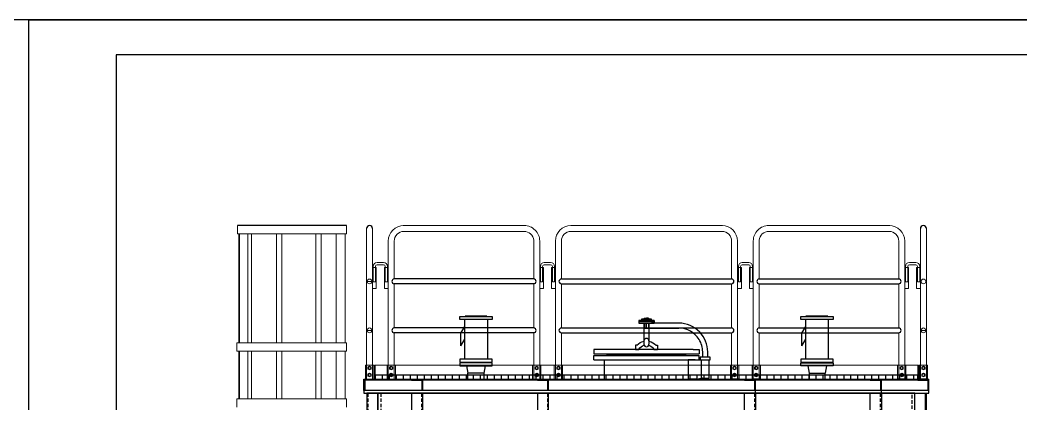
# Model space of a CAD drawing. Header units: millimetres. Extents: x 115735 to 194929, y 30422 to 45272.
# Drawn here: x 173842 to 180993, y 42531 to 45272 of the extents above; entities that cross this region are included whole.
import ezdxf

# ---------------------------------------------------------------- set-up
doc = ezdxf.new("R2010")
doc.units = ezdxf.units.MM
doc.linetypes.add('CENTER2', pattern=[1.125, 0.75, -0.125, 0.125, -0.125])
doc.linetypes.add('DASHED2', pattern=[0.375, 0.25, -0.125])
doc.layers.add('09图框与明细表层', color=4, linetype='Continuous')
doc.layers.add('2细线层', color=4, linetype='Continuous')
for name, color, linetype, lineweight in [('ST_GL_CENTERLINE', 1, 'CENTER2', 0), ('ST_GL_WELDING SYMBOL', 6, 'Continuous', 13), ('ST_MA_EQUI', 7, 'Continuous', 15)]:
    doc.layers.add(name, color=color, linetype=linetype, lineweight=lineweight)

msp = doc.modelspace()

# ---------------------------------------------------------------- linework, layer by layer
at = {"color": 8}
for p, q in [((176176.9, 43800.8), (175396.9, 43800.8)), ((177515.6, 43418.3), (176518.1, 43418.4)), ((177713.2, 43418.4), (178930.6, 43418.4)), ((179128.1, 43418.3), (180125.6, 43418.4)), ((177516.3, 43384.3), (176518.1, 43384.3)), ((177712.8, 43384.3), (178930.6, 43384.3)), ((179127.4, 43384.3), (180125.6, 43384.3)), ((177515.6, 43067.8), (176518.1, 43067.8)), ((177713.2, 43067.8), (178930.6, 43067.8)), ((179128.1, 43067.8), (180125.6, 43067.8)), ((177515.6, 43033.8), (176518.2, 43033.8)), ((177713.2, 43033.8), (178930.5, 43033.8)), ((179128.1, 43033.8), (180125.6, 43033.8)), ((176371.9, 42800.8), (176371.9, 42700.8)), ((177024.4, 42820.8), (177024.4, 42818.8)), ((179619.4, 42820.8), (179619.4, 42818.8)), ((180271.9, 42800.8), (180271.9, 42700.8)), ((176301.9, 42700.8), (180341.9, 42700.8)), ((176301.9, 42620.8), (176301.9, 42700.8)), ((180334.9, 42693.8), (176308.9, 42693.8)), ((176381.9, 42693.8), (176308.9, 42693.8)), ((176308.9, 42693.8), (176308.9, 42620.8)), ((176311.9, 42700.8), (176371.9, 42700.8)), ((180261.9, 42730.8), (176381.9, 42730.8)), ((176381.9, 42730.8), (176381.9, 42700.8)), ((176381.9, 42730.8), (176381.9, 42700.8)), ((176381.9, 42700.8), (176381.9, 42693.8)), ((176381.9, 42700.8), (180261.9, 42700.8)), ((176431.9, 42730.8), (176431.9, 42700.8)), ((176466.9, 42700.8), (176526.9, 42700.8)), ((176481.9, 42730.8), (176481.9, 42700.8)), ((176531.9, 42730.8), (176531.9, 42700.8)), ((176581.9, 42730.8), (176581.9, 42700.8)), ((176631.9, 42730.8), (176631.9, 42700.8)), ((176641.9, 42700.8), (176641.9, 42693.8)), ((176641.9, 42700.8), (176721.9, 42700.8)), ((176641.9, 42693.8), (176714.9, 42693.8)), ((176681.9, 42730.8), (176681.9, 42700.8)), ((176714.9, 42693.8), (176714.9, 42620.8)), ((176721.9, 42620.8), (176721.9, 42700.8)), ((176731.9, 42730.8), (176731.9, 42700.8)), ((176781.9, 42730.8), (176781.9, 42700.8)), ((176831.9, 42730.8), (176831.9, 42700.8)), ((176881.9, 42730.8), (176881.9, 42700.8)), ((176931.9, 42730.8), (176931.9, 42700.8)), ((176981.9, 42730.8), (176981.9, 42700.8)), ((177031.9, 42730.8), (177031.9, 42700.8)), ((177081.9, 42730.8), (177081.9, 42700.8)), ((177131.9, 42730.8), (177131.9, 42700.8)), ((177181.9, 42730.8), (177181.9, 42700.8)), ((177231.9, 42730.8), (177231.9, 42700.8)), ((177281.9, 42730.8), (177281.9, 42700.8)), ((177331.9, 42730.8), (177331.9, 42700.8)), ((177381.9, 42730.8), (177381.9, 42700.8)), ((177431.9, 42730.8), (177431.9, 42700.8)), ((177481.9, 42730.8), (177481.9, 42700.8)), ((177506.9, 42700.8), (177566.9, 42700.8)), ((177531.9, 42730.8), (177531.9, 42700.8)), ((177541.9, 42700.8), (177541.9, 42693.8)), ((177541.9, 42700.8), (177621.9, 42700.8)), ((177541.9, 42693.8), (177614.9, 42693.8)), ((177581.9, 42730.8), (177581.9, 42700.8)), ((177614.9, 42693.8), (177614.9, 42620.8)), ((177621.9, 42620.8), (177621.9, 42700.8)), ((177631.9, 42730.8), (177631.9, 42700.8)), ((177661.9, 42700.8), (177721.9, 42700.8)), ((177681.9, 42730.8), (177681.9, 42700.8)), ((177731.9, 42730.8), (177731.9, 42700.8)), ((177781.9, 42730.8), (177781.9, 42700.8)), ((177831.9, 42730.8), (177831.9, 42700.8)), ((177881.9, 42730.8), (177881.9, 42700.8)), ((177931.9, 42730.8), (177931.9, 42700.8)), ((177981.9, 42730.8), (177981.9, 42700.8)), ((178031.9, 42730.8), (178031.9, 42700.8)), ((178081.9, 42730.8), (178081.9, 42700.8)), ((178131.9, 42730.8), (178131.9, 42700.8)), ((178181.9, 42730.8), (178181.9, 42700.8)), ((178231.9, 42730.8), (178231.9, 42700.8)), ((178281.9, 42730.8), (178281.9, 42700.8)), ((178331.9, 42730.8), (178331.9, 42700.8)), ((178381.9, 42730.8), (178381.9, 42700.8)), ((178431.9, 42730.8), (178431.9, 42700.8)), ((178481.9, 42730.8), (178481.9, 42700.8)), ((178531.9, 42730.8), (178531.9, 42700.8)), ((178581.9, 42730.8), (178581.9, 42700.8)), ((178631.9, 42730.8), (178631.9, 42700.8)), ((178681.9, 42730.8), (178681.9, 42700.8)), ((178731.9, 42730.8), (178731.9, 42700.8)), ((178781.9, 42730.8), (178781.9, 42700.8)), ((178831.9, 42730.8), (178831.9, 42700.8)), ((178881.9, 42730.8), (178881.9, 42700.8)), ((178981.8, 42700.8), (178921.8, 42700.8)), ((178931.9, 42730.8), (178931.9, 42700.8)), ((178981.9, 42730.8), (178981.9, 42700.8)), ((179021.9, 42700.8), (179021.9, 42693.8)), ((179021.9, 42700.8), (179101.9, 42700.8)), ((179021.9, 42693.8), (179094.9, 42693.8)), ((179031.9, 42730.8), (179031.9, 42700.8)), ((179136.9, 42700.8), (179076.9, 42700.8)), ((179081.9, 42730.8), (179081.9, 42700.8)), ((179094.9, 42693.8), (179094.9, 42620.8)), ((179101.9, 42600.8), (179101.9, 42700.8)), ((179101.9, 42700.8), (179101.9, 42693.8)), ((179131.9, 42730.8), (179131.9, 42700.8)), ((179181.9, 42730.8), (179181.9, 42700.8)), ((179231.9, 42730.8), (179231.9, 42700.8)), ((179281.9, 42730.8), (179281.9, 42700.8)), ((179331.9, 42730.8), (179331.9, 42700.8)), ((179381.9, 42730.8), (179381.9, 42700.8)), ((179431.9, 42730.8), (179431.9, 42700.8)), ((179481.9, 42730.8), (179481.9, 42700.8)), ((179531.9, 42730.8), (179531.9, 42700.8)), ((179581.9, 42730.8), (179581.9, 42700.8)), ((179631.9, 42730.8), (179631.9, 42700.8)), ((179681.9, 42730.8), (179681.9, 42700.8)), ((179731.9, 42730.8), (179731.9, 42700.8)), ((179781.9, 42730.8), (179781.9, 42700.8)), ((179831.9, 42730.8), (179831.9, 42700.8)), ((179881.9, 42730.8), (179881.9, 42700.8)), ((179921.9, 42700.8), (179921.9, 42693.8)), ((179921.9, 42700.8), (180001.9, 42700.8)), ((179921.9, 42693.8), (179994.9, 42693.8)), ((179931.9, 42730.8), (179931.9, 42700.8)), ((179981.9, 42730.8), (179981.9, 42700.8)), ((179994.9, 42693.8), (179994.9, 42620.8)), ((180001.9, 42600.8), (180001.9, 42700.8)), ((180031.9, 42730.8), (180031.9, 42700.8)), ((180081.9, 42730.8), (180081.9, 42700.8)), ((180176.9, 42700.8), (180116.9, 42700.8)), ((180131.9, 42730.8), (180131.9, 42700.8)), ((180181.9, 42730.8), (180181.9, 42700.8)), ((180231.9, 42730.8), (180231.9, 42700.8)), ((180261.9, 42700.8), (180261.9, 42730.8)), ((180261.9, 42700.8), (180261.9, 42693.8)), ((180261.9, 42700.8), (180341.9, 42700.8)), ((180261.9, 42693.8), (180334.9, 42693.8)), ((180331.9, 42700.8), (180271.9, 42700.8)), ((180334.9, 42693.8), (180334.9, 42620.8)), ((180341.9, 42620.8), (180341.9, 42700.8)), ((180341.9, 42620.8), (176301.9, 42620.8)), ((176301.9, 42620.8), (176301.9, 42600.8)), ((180341.9, 42600.8), (180341.9, 42620.8)), ((176301.9, 42600.8), (180341.9, 42600.8)), ((176401.9, 42600.8), (176321.9, 42600.8)), ((176321.9, 42600.8), (176321.9, 39600.8)), ((176401.9, 39600.8), (176401.9, 42600.8)), ((180241.9, 42600.8), (176401.9, 42600.8)), ((176401.9, 42600.8), (176401.9, 39600.8)), ((176721.9, 42600.8), (176641.9, 42600.8)), ((176641.9, 42600.8), (176641.9, 39600.8)), ((176721.9, 39600.8), (176721.9, 42600.8)), ((177621.9, 42600.8), (177541.9, 42600.8)), ((177541.9, 42600.8), (177541.9, 39600.8)), ((177621.9, 39600.8), (177621.9, 42600.8)), ((179021.9, 39600.8), (179021.9, 42600.8)), ((179021.9, 42600.8), (179101.9, 42600.8)), ((179101.9, 42600.8), (179101.9, 39600.8)), ((179921.9, 39600.8), (179921.9, 42600.8)), ((179921.9, 42600.8), (180001.9, 42600.8)), ((180001.9, 42600.8), (180001.9, 39600.8)), ((180241.9, 39600.8), (180241.9, 42600.8)), ((180241.9, 42600.8), (180321.9, 42600.8)), ((180241.9, 39600.8), (180241.9, 42600.8)), ((180313.9, 42600.8), (180313.9, 39600.8)), ((180321.9, 42600.8), (180321.9, 39600.8))]:
    msp.add_line(p, q, dxfattribs=at)
at = {"color": 8, "lineweight": -3, "ltscale": 10}
for p, q in [((176987.9, 43150.9), (177217.9, 43150.9)), ((176987.9, 43128.9), (176987.9, 43150.9)), ((177217.9, 43128.9), (176987.9, 43128.9)), ((177021.7, 43128.9), (177021.7, 42844.8)), ((177181.4, 43152.9), (177024.4, 43152.9)), ((177024.4, 43152.9), (177024.4, 43150.9)), ((177049, 43152.9), (177083, 43152.9)), ((177181.4, 43152.9), (177181.4, 43150.9)), ((177184, 43128.9), (177184, 42844.8)), ((177217.9, 43150.9), (177217.9, 43128.9)), ((178267.9, 43120.8), (178267.9, 43102.8)), ((178285.9, 43120.8), (178267.9, 43120.8)), ((178285.9, 43129.8), (178285.9, 43120.8)), ((178357.9, 43129.8), (178285.9, 43129.8)), ((178357.9, 43120.8), (178285.9, 43120.8)), ((178285.9, 43120.8), (178357.9, 43120.8)), ((178303.9, 43133.4), (178303.9, 43129.8)), ((178306.6, 43138.8), (178306.6, 43129.8)), ((178337.2, 43138.8), (178321.9, 43138.8)), ((178339.9, 43133.4), (178321.9, 43133.4)), ((178321.9, 43120.8), (178321.9, 43129.8)), ((178337.2, 43138.8), (178339.9, 43133.4)), ((178337.2, 43138.8), (178337.2, 43129.8)), ((178339.9, 43133.4), (178339.9, 43129.8)), ((178357.9, 43120.8), (178357.9, 43129.8)), ((178375.9, 43120.8), (178357.9, 43120.8)), ((178375.9, 43120.8), (178375.9, 43102.8)), ((179425.9, 43150.9), (179655.9, 43150.9)), ((179425.9, 43128.9), (179425.9, 43150.9)), ((179655.9, 43128.9), (179425.9, 43128.9)), ((179459.7, 43128.9), (179459.7, 42844.8)), ((179619.4, 43152.9), (179462.4, 43152.9)), ((179462.4, 43152.9), (179462.4, 43150.9)), ((179487, 43152.9), (179521, 43152.9)), ((179619.4, 43152.9), (179619.4, 43150.9)), ((179622, 43128.9), (179622, 42844.8)), ((179655.9, 43150.9), (179655.9, 43128.9)), ((177021.7, 43078), (176991.4, 43030.7)), ((178375.9, 43111.8), (178267.9, 43111.8)), ((178267.9, 43102.8), (178375.9, 43102.8)), ((178303.9, 43102.8), (178303.9, 43062.8)), ((178303.9, 43066.8), (178339.9, 43066.8)), ((178306.6, 43102.8), (178306.6, 43066.8)), ((178321.9, 43066.8), (178321.9, 43102.8)), ((178339.9, 43066.8), (178321.9, 43066.8)), ((178337.2, 43102.8), (178337.2, 43066.8)), ((178337.2, 43066.8), (178339.9, 43062.8)), ((178339.9, 43102.8), (178339.9, 43062.8)), ((178339.9, 43066.8), (178553.1, 43066.8)), ((178339.9, 43066.8), (178339.9, 42950.8)), ((178553.1, 43102.8), (178357.9, 43102.8)), ((179459.7, 43078), (179429.4, 43030.7)), ((176991.4, 43030.7), (176991.4, 42939.6)), ((177021.7, 42986.9), (176991.4, 42939.6)), ((179429.4, 43030.7), (179429.4, 42939.6)), ((179459.7, 42986.9), (179429.4, 42939.6)), ((177944.4, 42914.8), (177944.4, 42883.8)), ((178656.9, 42914.8), (177944.4, 42914.8)), ((178375.6, 42914.8), (178400.6, 42914.8)), ((178656.9, 42914.8), (178699.4, 42914.8)), ((178699.4, 42914.8), (178699.4, 42883.8)), ((177217.9, 42844.8), (176987.9, 42844.8)), ((176987.9, 42844.8), (176987.9, 42822.8)), ((177217.9, 42822.8), (177217.9, 42844.8)), ((177944.4, 42883.8), (178699.4, 42883.8)), ((177944.4, 42870.8), (178699.4, 42870.8)), ((177944.4, 42839.8), (177944.4, 42870.8)), ((178021.9, 42700.8), (178021.9, 42839.8)), ((178039.9, 42870.8), (178039.9, 42883.8)), ((178039.9, 42878.8), (178603.9, 42878.8)), ((178039.9, 42875.8), (178603.9, 42875.8)), ((178603.9, 42870.8), (178603.9, 42883.8)), ((178669, 42839.8), (178621, 42839.8)), ((178699.4, 42839.8), (178699.4, 42870.8)), ((178699.4, 42839.8), (178777.9, 42839.8)), ((178705.9, 42857.8), (178705.9, 42839.8)), ((178777.9, 42857.8), (178705.9, 42857.8)), ((178713.1, 42839.8), (178713.1, 42709.6)), ((178723.9, 42857.8), (178723.9, 42896.1)), ((178759.9, 42857.8), (178759.9, 42896.1)), ((178770.7, 42709.8), (178770.7, 42839.8)), ((178777.9, 42839.8), (178777.9, 42857.8)), ((179655.9, 42844.8), (179425.9, 42844.8)), ((179425.9, 42844.8), (179425.9, 42822.8)), ((179655.9, 42822.8), (179655.9, 42844.8)), ((176987.9, 42822.8), (177217.9, 42822.8)), ((177217.9, 42818.8), (176987.9, 42818.8)), ((176987.9, 42818.8), (176987.9, 42796.8)), ((176987.9, 42796.8), (177217.9, 42796.8)), ((177024.4, 42820.8), (177024.4, 42822.8)), ((177024.4, 42820.8), (177181.4, 42820.8)), ((177024.4, 42820.8), (177181.4, 42820.8)), ((177181.4, 42820.8), (177024.4, 42820.8)), ((177035.4, 42796.8), (177044.9, 42743.8)), ((177044.9, 42820.8), (177158.9, 42820.8)), ((177049, 42820.8), (177083, 42820.8)), ((177156.7, 42820.8), (177122.7, 42820.8)), ((177168.4, 42796.8), (177158.9, 42743.8)), ((177181.4, 42820.8), (177181.4, 42822.8)), ((177181.4, 42820.8), (177181.4, 42818.8)), ((177217.9, 42796.8), (177217.9, 42818.8)), ((179425.9, 42822.8), (179655.9, 42822.8)), ((179425.9, 42818.8), (179655.9, 42818.8)), ((179425.9, 42796.8), (179425.9, 42818.8)), ((179655.9, 42796.8), (179425.9, 42796.8)), ((179462.4, 42820.8), (179462.4, 42822.8)), ((179619.4, 42820.8), (179462.4, 42820.8)), ((179462.4, 42820.8), (179462.4, 42818.8)), ((179619.4, 42820.8), (179462.4, 42820.8)), ((179619.4, 42820.8), (179462.4, 42820.8)), ((179475.4, 42796.8), (179484.9, 42743.8)), ((179598.9, 42820.8), (179484.9, 42820.8)), ((179487, 42820.8), (179521, 42820.8)), ((179487, 42820.8), (179521, 42820.8)), ((179608.4, 42796.8), (179598.9, 42743.8)), ((179619.4, 42820.8), (179619.4, 42822.8)), ((179655.9, 42818.8), (179655.9, 42796.8)), ((177044.9, 42700.8), (177044.9, 42743.8)), ((177158.9, 42743.8), (177044.9, 42743.8)), ((177158.9, 42743.8), (177158.9, 42700.8)), ((178021.9, 42700.8), (178621.9, 42700.8)), ((178678.4, 42700.8), (178621.9, 42700.8)), ((178678.4, 42700.8), (178713.1, 42709.6)), ((178713.1, 42709.8), (178770.7, 42709.8)), ((178723.9, 42709.8), (178722.9, 42709.8)), ((178723.9, 42709.8), (178723.9, 42699.8)), ((178723.9, 42699.8), (178759.9, 42699.8)), ((178759.9, 42699.8), (178759.9, 42709.8)), ((179484.9, 42743.8), (179484.9, 42700.8)), ((179484.9, 42743.8), (179598.9, 42743.8)), ((179598.9, 42700.8), (179598.9, 42743.8))]:
    msp.add_line(p, q, dxfattribs=at)
at = {"color": 8, "lineweight": -3, "ltscale": 10, "extrusion": (-1.22461e-16, 2.71917e-32, -1)}
for p, q in [((178306.6, 43138.8), (178303.9, 43133.4)), ((178303.9, 43133.4), (178321.9, 43133.4)), ((178306.6, 43138.8), (178321.9, 43138.8)), ((178303.9, 43066.8), (178321.9, 43066.8)), ((178306.6, 43066.8), (178303.9, 43062.8))]:
    msp.add_line(p, q, dxfattribs=at)
at = {"color": 8, "lineweight": -3, "ltscale": 10, "extrusion": (-1.22461e-16, 0, -1)}
for p, q in [((178303.9, 43066.8), (178303.9, 42950.8)), ((178243.1, 42943.7), (178243.1, 42914.8)), ((178253.1, 42943.7), (178243.1, 42943.7)), ((178243.1, 42914.8), (178268.1, 42914.8))]:
    msp.add_line(p, q, dxfattribs=at)
at = {"color": 8, "lineweight": -3, "ltscale": 10, "extrusion": (1.22461e-16, 0, -1)}
for p, q in [((178390.6, 42943.7), (178400.6, 42943.7)), ((178400.6, 42943.7), (178400.6, 42914.8)), ((177944.4, 42839.8), (178699.4, 42839.8)), ((178621.9, 42700.8), (178621.9, 42839.8)), ((178699.4, 42839.8), (178699.4, 42868.3))]:
    msp.add_line(p, q, dxfattribs=at)
at = {"color": 8, "linetype": 'DASHED2', "ltscale": 100}
for p, q in [((176329.9, 42600.8), (176329.9, 39600.8)), ((180221.9, 42600.8), (176421.9, 42600.8)), ((176421.9, 42600.8), (176421.9, 39600.8)), ((176713.9, 42600.8), (176713.9, 39600.8)), ((177613.9, 42600.8), (177613.9, 39600.8)), ((179093.9, 42600.8), (179093.9, 39600.8)), ((179993.9, 42600.8), (179993.9, 39600.8)), ((180221.9, 39600.8), (180221.9, 42600.8))]:
    msp.add_line(p, q, dxfattribs=at)
at = {"color": 8}
for centre, radius, start, end in [((176341.9, 43779.5), 21.3, 0, 180), ((176341.9, 43779.5), 21.3, 0, 180), ((180301.9, 43779.5), 21.3, 0, 180), ((180301.9, 43779.5), 21.3, 0, 180), ((176518.2, 43401.3), 17, 90.09467, 269.90533), ((177515.6, 43401.3), 17, 270.09467, 89.90533), ((177713.2, 43401.3), 17, 90.09467, 269.90533), ((178930.5, 43401.3), 17, 270.09467, 89.90533), ((179128.2, 43401.3), 17, 90.09467, 269.90533), ((180125.6, 43401.3), 17, 270.09467, 89.90533), ((176518.2, 43050.8), 17, 90, 270), ((177515.6, 43050.8), 17, 270, 90), ((177713.2, 43050.8), 17, 90, 270), ((178930.5, 43050.8), 17, 270, 90), ((179128.2, 43050.8), 17, 90, 270), ((180125.6, 43050.8), 17, 270, 90)]:
    msp.add_arc(centre, radius, start, end, dxfattribs=at)
at = {"color": 8, "lineweight": -3, "ltscale": 10}
for centre, radius, start, end in [((178553.1, 42896.1), 206.7, 43.61284, 90), ((178553.1, 42896.1), 170.7, 31.75451, 90), ((178321.9, 42975), 18, 0, 180), ((178553.1, 42896.1), 170.8, 0, 31.75451), ((178553.1, 42896.1), 206.8, 0, 43.61284), ((178321.9, 42950.8), 18, 180, 0)]:
    msp.add_arc(centre, radius, start, end, dxfattribs=at)
at = {"color": 8, "lineweight": -3, "ltscale": 10, "extrusion": (-1.22461e-16, 0, -1)}
for radius, start, end in [(91.1, 41, 78.82317), (62, 29.88099, 74.94073)]:
    msp.add_arc((-178321.9, 42883.9), radius, start, end, dxfattribs=at)
at = {"color": 8, "lineweight": -3, "ltscale": 10, "extrusion": (1.22461e-16, 0, -1)}
for radius, start, end in [(62, 105.05927, 150.11901), (91.1, 101.39578, 139)]:
    msp.add_arc((-178321.9, 42883.9), radius, start, end, dxfattribs=at)
at = {"layer": '09图框与明细表层'}
for p, q in [((173903.9, 45271.8), (194928.9, 45271.8)), ((194928.9, 45271.8), (173903.9, 45271.8))]:
    msp.add_line(p, q, dxfattribs=at)
at = {"layer": '09图框与明细表层', "color": 4}
for p, q in [((173903.9, 45271.8), (173903.9, 30421.8)), ((194678.9, 45021.8), (174528.9, 45021.8)), ((174528.9, 45021.8), (174528.9, 30671.8)), ((194678.9, 45021.8), (174528.9, 45021.8))]:
    msp.add_line(p, q, dxfattribs=at)
at = {"layer": '2细线层'}
for q in [(163391.4, 45271.8), (173903.9, 37846.8)]:
    msp.add_line((173903.9, 45271.8), q, dxfattribs=at)
at = {"layer": 'ST_GL_CENTERLINE', "color": 8, "ltscale": 44}
for p, q in [((176320.6, 43400.8), (176363.2, 43400.8)), ((176320.6, 43050.8), (176363.1, 43050.8)), ((180323.2, 43050.8), (180280.6, 43050.8))]:
    msp.add_line(p, q, dxfattribs=at)
at = {"layer": 'ST_GL_WELDING SYMBOL', "color": 8, "ltscale": 2}
for p, q in [((176368.3, 43500.8), (176368.3, 43398.8)), ((176384.3, 43398.8), (176384.3, 43500.8)), ((176453.6, 43398.8), (176453.6, 43500.8)), ((176469.6, 43500.8), (176469.6, 43398.8)), ((177563.4, 43500.8), (177563.4, 43398.8)), ((177579.4, 43398.8), (177579.4, 43500.8)), ((177648.7, 43398.8), (177648.7, 43500.8)), ((177664.7, 43500.8), (177664.7, 43398.8)), ((178979.1, 43500.8), (178979.1, 43398.8)), ((178995.1, 43398.8), (178995.1, 43500.8)), ((179064.4, 43398.8), (179064.4, 43500.8)), ((179080.4, 43500.8), (179080.4, 43398.8)), ((180174.1, 43500.8), (180174.1, 43398.8)), ((180190.1, 43398.8), (180190.1, 43500.8)), ((180259.4, 43398.8), (180259.4, 43500.8)), ((180275.4, 43500.8), (180275.4, 43398.8))]:
    msp.add_line(p, q, dxfattribs=at)
at = {"layer": 'ST_GL_WELDING SYMBOL', "color": 8}
for p, q in [((176368.3, 43398.8), (176384.3, 43398.8)), ((176469.6, 43398.8), (176453.6, 43398.8)), ((177563.4, 43398.8), (177579.4, 43398.8)), ((177664.7, 43398.8), (177648.7, 43398.8)), ((178979.1, 43398.8), (178995.1, 43398.8)), ((179080.4, 43398.8), (179064.4, 43398.8)), ((180174.1, 43398.8), (180190.1, 43398.8)), ((180275.4, 43398.8), (180259.4, 43398.8))]:
    msp.add_line(p, q, dxfattribs=at)
at = {"layer": 'ST_GL_WELDING SYMBOL', "color": 8, "ltscale": 3}
for p, q in [((176320.6, 42800.8), (176320.6, 42700.8)), ((176320.6, 42800.8), (176320.6, 42700.8)), ((176320.6, 42800.8), (176320.6, 42700.8)), ((176363.2, 42800.8), (176363.2, 42700.8)), ((176363.2, 42800.8), (176363.2, 42700.8)), ((176363.2, 42800.8), (176363.2, 42700.8)), ((176475.6, 42800.8), (176475.6, 42700.8)), ((176518.2, 42800.8), (176518.2, 42700.8)), ((177515.6, 42800.8), (177515.6, 42700.8)), ((177558.2, 42800.8), (177558.2, 42700.8)), ((177670.6, 42800.8), (177670.6, 42700.8)), ((177713.2, 42800.8), (177713.2, 42700.8)), ((178930.5, 42800.8), (178930.5, 42700.8)), ((178973.1, 42800.8), (178973.1, 42700.8)), ((179085.6, 42800.8), (179085.6, 42700.8)), ((179128.2, 42800.8), (179128.2, 42700.8)), ((180125.6, 42800.8), (180125.6, 42700.8)), ((180168.2, 42800.8), (180168.2, 42700.8)), ((180280.6, 42800.8), (180280.6, 42700.8)), ((180280.6, 42800.8), (180280.6, 42700.8)), ((180280.6, 42800.8), (180280.6, 42700.8)), ((180323.2, 42800.8), (180323.2, 42700.8)), ((180323.2, 42800.8), (180323.2, 42700.8)), ((180323.2, 42800.8), (180323.2, 42700.8))]:
    msp.add_line(p, q, dxfattribs=at)
for centre in [(176341.9, 43400.8), (176341.9, 43400.8), (180301.9, 43400.8), (180301.9, 43400.8), (176341.9, 43050.8), (176341.9, 43050.8), (180301.9, 43050.8), (180301.9, 43050.8)]:
    msp.add_circle(centre, 17, dxfattribs=at)
at = {"layer": 'ST_GL_WELDING SYMBOL', "color": 8}
for centre in [(176341.9, 42780.8), (176497.1, 42780.8), (177536.7, 42780.8), (177692.1, 42780.8), (178951.6, 42780.8), (179107.1, 42780.8), (180146.7, 42780.8), (180301.9, 42780.8), (176341.9, 42730.8), (176341.9, 42730.8), (176496.9, 42730.8), (177536.9, 42730.8), (177691.9, 42730.8), (178951.8, 42730.8), (179106.9, 42730.8), (180146.9, 42730.8), (180301.9, 42730.8), (180301.9, 42730.8)]:
    msp.add_circle(centre, 9, dxfattribs=at)
at = {"layer": 'ST_MA_EQUI', "color": 8}
for p, q in [((175396.9, 43740.8), (175396.9, 43800.8)), ((176176.9, 43740.8), (176176.9, 43800.8)), ((176320.6, 43779.5), (176320.6, 42800.8)), ((176320.6, 43779.5), (176320.6, 42800.8)), ((176363.1, 43779.5), (176363.1, 43776.7)), ((176363.1, 43776.7), (176363.1, 43400.8)), ((177447.2, 43800.9), (176582.8, 43800.6)), ((177781.6, 43800.5), (178865.9, 43800.6)), ((179196.6, 43800.9), (180061, 43800.6)), ((180280.6, 43779.5), (180280.6, 43776.7)), ((180280.6, 43776.7), (180280.6, 43400.8)), ((180323.1, 43779.5), (180323.2, 42800.8)), ((180323.1, 43779.5), (180323.2, 42800.8)), ((175396.9, 43740.8), (176176.9, 43740.8)), ((175406.9, 42960.8), (175406.9, 43740.8)), ((175411.9, 42960.8), (175411.9, 43740.8)), ((175472.5, 42960.8), (175472.5, 43740.8)), ((175498.2, 42960.8), (175498.2, 43740.8)), ((175675.6, 42960.8), (175675.6, 43740.8)), ((175715, 42960.8), (175715, 43740.8)), ((175956.9, 43740.8), (175956.9, 42960.8)), ((175996.9, 43740.8), (175996.9, 42960.8)), ((176101.9, 43740.8), (176101.9, 42960.8)), ((176166.9, 43740.8), (176166.9, 42960.8)), ((176518.1, 43690), (176518.1, 43418.3)), ((177446.9, 43759.3), (176586.9, 43758.5)), ((177515.6, 43696.3), (177515.6, 43418.3)), ((177558.2, 43690.3), (177558.2, 42800.8)), ((177781.9, 43758.5), (178861.8, 43758.5)), ((179085.6, 43690.5), (179085.6, 42800.8)), ((179128.1, 43696.3), (179128.1, 43418.3)), ((179196.9, 43759.3), (180056.9, 43758.5)), ((176363.1, 43666.8), (176363.1, 43417.8)), ((176475.6, 43689.5), (176475.6, 42800.8)), ((177670.6, 43689.5), (177670.6, 42800.8)), ((177713.2, 43689.5), (177713.2, 43418.3)), ((178930.6, 43689.5), (178930.6, 43418.3)), ((178973.1, 43689.5), (178973.1, 42800.8)), ((180125.6, 43689.5), (180125.6, 43418.3)), ((180168.2, 43689.5), (180168.2, 42800.8)), ((180280.6, 43666.8), (180280.6, 43417.8)), ((176363.2, 43500.8), (176390.2, 43500.8)), ((176363.2, 43350.8), (176363.2, 43500.8)), ((176368.3, 43508.8), (176368.3, 43500.8)), ((176384.3, 43500.8), (176384.3, 43508.8)), ((176390.2, 43500.8), (176390.2, 43350.8)), ((176395.3, 43536.8), (176441.6, 43536.8)), ((176395.3, 43520.8), (176441.6, 43520.8)), ((176475.6, 43500.8), (176448.5, 43500.8)), ((176448.5, 43500.8), (176448.5, 43350.8)), ((176453.6, 43500.8), (176453.6, 43508.8)), ((176469.6, 43508.8), (176469.6, 43500.8)), ((176475.6, 43350.8), (176475.6, 43500.8)), ((177558.2, 43500.8), (177585.2, 43500.8)), ((177558.2, 43350.8), (177558.2, 43500.8)), ((177563.4, 43508.8), (177563.4, 43500.8)), ((177579.4, 43500.8), (177579.4, 43508.8)), ((177585.2, 43500.8), (177585.2, 43350.8)), ((177590.4, 43536.8), (177636.7, 43536.8)), ((177590.4, 43520.8), (177636.7, 43520.8)), ((177670.6, 43500.8), (177643.5, 43500.8)), ((177643.5, 43500.8), (177643.5, 43350.8)), ((177648.7, 43500.8), (177648.7, 43508.8)), ((177664.7, 43508.8), (177664.7, 43500.8)), ((177670.6, 43350.8), (177670.6, 43500.8)), ((178973.1, 43500.8), (179000.2, 43500.8)), ((178973.1, 43350.8), (178973.1, 43500.8)), ((178979.1, 43508.8), (178979.1, 43500.8)), ((178995.1, 43500.8), (178995.1, 43508.8)), ((179000.2, 43500.8), (179000.2, 43350.8)), ((179053.4, 43536.8), (179007.1, 43536.8)), ((179053.4, 43520.8), (179007.1, 43520.8)), ((179085.5, 43500.8), (179058.5, 43500.8)), ((179058.5, 43500.8), (179058.5, 43350.8)), ((179064.4, 43500.8), (179064.4, 43508.8)), ((179080.4, 43508.8), (179080.4, 43500.8)), ((179085.5, 43350.8), (179085.5, 43500.8)), ((180168.2, 43500.8), (180195.3, 43500.8)), ((180168.2, 43350.8), (180168.2, 43500.8)), ((180174.1, 43508.8), (180174.1, 43500.8)), ((180190.1, 43500.8), (180190.1, 43508.8)), ((180195.3, 43500.8), (180195.3, 43350.8)), ((180248.4, 43536.8), (180202.1, 43536.8)), ((180248.4, 43520.8), (180202.1, 43520.8)), ((180280.6, 43500.8), (180253.6, 43500.8)), ((180253.6, 43500.8), (180253.6, 43350.8)), ((180259.4, 43500.8), (180259.4, 43508.8)), ((180275.4, 43508.8), (180275.4, 43500.8)), ((180280.6, 43350.8), (180280.6, 43500.8)), ((176363.1, 43400.8), (176363.1, 43050.8)), ((176390.2, 43350.8), (176363.2, 43350.8)), ((176448.5, 43350.8), (176475.6, 43350.8)), ((176518.1, 43384.3), (176518.1, 43067.8)), ((177515.6, 43384.3), (177515.6, 43067.8)), ((177585.2, 43350.8), (177558.2, 43350.8)), ((177643.5, 43350.8), (177670.6, 43350.8)), ((177713.2, 43384.3), (177713.2, 43067.8)), ((178930.6, 43384.3), (178930.6, 43067.8)), ((179000.2, 43350.8), (178973.1, 43350.8)), ((179058.5, 43350.8), (179085.5, 43350.8)), ((179128.1, 43384.3), (179128.1, 43067.8)), ((180125.6, 43384.3), (180125.6, 43067.8)), ((180195.3, 43350.8), (180168.2, 43350.8)), ((180253.6, 43350.8), (180280.6, 43350.8)), ((180280.6, 43400.8), (180280.6, 43050.8)), ((176363.1, 43050.8), (176363.1, 42800.8)), ((180280.6, 43050.8), (180280.6, 42800.8)), ((176518.1, 43033.8), (176518.1, 42838.7)), ((177515.6, 43033.8), (177515.6, 42838.7)), ((177713.2, 43033.8), (177713.2, 42800.8)), ((178930.6, 43033.8), (178930.6, 42800.8)), ((179128.1, 43033.8), (179128.1, 42838.7)), ((180125.6, 43033.8), (180125.6, 42800.8)), ((175391.9, 42960.8), (176176.9, 42960.8)), ((175391.9, 42900.8), (175391.9, 42960.8)), ((175391.9, 42960.8), (176176.9, 42960.8)), ((175391.9, 42900.8), (175391.9, 42960.8)), ((176176.9, 42900.8), (176176.9, 42960.8)), ((176176.9, 42900.8), (176176.9, 42960.8)), ((176176.9, 42900.8), (176176.9, 42960.8)), ((175391.9, 42900.8), (176176.9, 42900.8)), ((175391.9, 42900.8), (176176.9, 42900.8)), ((175406.9, 42560.8), (175406.9, 42900.8)), ((175406.9, 42560.8), (175406.9, 42900.8)), ((175411.9, 42560.8), (175411.9, 42900.8)), ((175411.9, 42560.8), (175411.9, 42900.8)), ((175472.5, 42560.8), (175472.5, 42900.8)), ((175472.5, 42560.8), (175472.5, 42900.8)), ((175498.2, 42560.8), (175498.2, 42900.8)), ((175498.2, 42560.8), (175498.2, 42900.8)), ((175675.6, 42560.8), (175675.6, 42900.8)), ((175675.6, 42560.8), (175675.6, 42900.8)), ((175715, 42560.8), (175715, 42900.8)), ((175715, 42560.8), (175715, 42900.8)), ((175956.9, 42900.8), (175956.9, 42560.8)), ((175956.9, 42900.8), (175956.9, 42560.8)), ((175996.9, 42900.8), (175996.9, 42560.8)), ((175996.9, 42900.8), (175996.9, 42560.8)), ((176101.9, 42900.8), (176101.9, 42560.8)), ((176101.9, 42900.8), (176101.9, 42560.8)), ((176166.9, 42900.8), (176166.9, 42560.8)), ((176166.9, 42900.8), (176166.9, 42560.8)), ((176518.1, 42838.7), (176518.1, 42800.8)), ((177515.6, 42838.7), (177515.6, 42800.8)), ((179128.1, 42838.7), (179128.1, 42800.8)), ((176311.9, 42800.8), (176371.9, 42800.8)), ((176311.9, 42700.8), (176311.9, 42800.8)), ((176311.9, 42800.8), (176311.9, 42700.8)), ((176371.9, 42800.8), (176311.9, 42800.8)), ((176341.9, 42794.3), (176330.2, 42787.6)), ((176330.2, 42787.6), (176330.2, 42774.1)), ((176330.2, 42774.1), (176341.9, 42767.3)), ((176353.6, 42787.6), (176341.9, 42794.3)), ((176341.9, 42767.3), (176353.6, 42774.1)), ((176353.6, 42774.1), (176353.6, 42787.6)), ((176371.9, 42800.8), (176371.9, 42700.8)), ((176371.9, 42800.8), (176371.9, 42700.8)), ((180266.9, 42800.8), (176376.9, 42800.8)), ((176376.9, 42800.8), (176376.9, 42700.8)), ((176381.9, 42700.8), (176381.9, 42800.8)), ((176466.9, 42800.8), (176466.9, 42700.8)), ((176526.9, 42800.8), (176466.9, 42800.8)), ((176497.1, 42794.3), (176485.4, 42787.6)), ((176485.4, 42787.6), (176485.4, 42774.1)), ((176485.4, 42774.1), (176497.1, 42767.3)), ((176508.8, 42787.6), (176497.1, 42794.3)), ((176497.1, 42767.3), (176508.8, 42774.1)), ((176508.8, 42774.1), (176508.8, 42787.6)), ((176526.9, 42700.8), (176526.9, 42800.8)), ((177506.9, 42800.8), (177566.9, 42800.8)), ((177506.9, 42700.8), (177506.9, 42800.8)), ((177525, 42787.6), (177536.7, 42794.3)), ((177525, 42774.1), (177525, 42787.6)), ((177536.7, 42767.3), (177525, 42774.1)), ((177536.7, 42794.3), (177548.3, 42787.6)), ((177548.3, 42774.1), (177536.7, 42767.3)), ((177548.3, 42787.6), (177548.3, 42774.1)), ((177566.9, 42800.8), (177566.9, 42700.8)), ((177661.9, 42800.8), (177661.9, 42700.8)), ((177721.9, 42800.8), (177661.9, 42800.8)), ((177692.1, 42794.3), (177680.4, 42787.6)), ((177680.4, 42787.6), (177680.4, 42774.1)), ((177680.4, 42774.1), (177692.1, 42767.3)), ((177703.8, 42787.6), (177692.1, 42794.3)), ((177692.1, 42767.3), (177703.8, 42774.1)), ((177703.8, 42774.1), (177703.8, 42787.6)), ((177721.9, 42700.8), (177721.9, 42800.8)), ((178921.8, 42800.8), (178981.8, 42800.8)), ((178921.8, 42700.8), (178921.8, 42800.8)), ((178939.9, 42787.6), (178951.6, 42794.3)), ((178939.9, 42774.1), (178939.9, 42787.6)), ((178951.6, 42767.3), (178939.9, 42774.1)), ((178951.6, 42794.3), (178963.3, 42787.6)), ((178963.3, 42774.1), (178951.6, 42767.3)), ((178963.3, 42787.6), (178963.3, 42774.1)), ((178981.8, 42800.8), (178981.8, 42700.8)), ((179076.9, 42800.8), (179076.9, 42700.8)), ((179136.9, 42800.8), (179076.9, 42800.8)), ((179107.1, 42794.3), (179095.4, 42787.6)), ((179095.4, 42787.6), (179095.4, 42774.1)), ((179095.4, 42774.1), (179107.1, 42767.3)), ((179118.8, 42787.6), (179107.1, 42794.3)), ((179107.1, 42767.3), (179118.8, 42774.1)), ((179118.8, 42774.1), (179118.8, 42787.6)), ((179136.9, 42700.8), (179136.9, 42800.8)), ((180116.9, 42800.8), (180176.9, 42800.8)), ((180116.9, 42700.8), (180116.9, 42800.8)), ((180135, 42787.6), (180146.7, 42794.3)), ((180135, 42774.1), (180135, 42787.6)), ((180146.7, 42767.3), (180135, 42774.1)), ((180146.7, 42794.3), (180158.3, 42787.6)), ((180158.3, 42774.1), (180146.7, 42767.3)), ((180158.3, 42787.6), (180158.3, 42774.1)), ((180176.9, 42800.8), (180176.9, 42700.8)), ((180261.9, 42700.8), (180261.9, 42800.8)), ((180266.9, 42700.8), (180266.9, 42800.8)), ((180271.9, 42800.8), (180271.9, 42700.8)), ((180331.9, 42800.8), (180271.9, 42800.8)), ((180271.9, 42800.8), (180271.9, 42700.8)), ((180271.9, 42800.8), (180331.9, 42800.8)), ((180290.2, 42787.6), (180301.9, 42794.3)), ((180290.2, 42774.1), (180290.2, 42787.6)), ((180301.9, 42767.3), (180290.2, 42774.1)), ((180301.9, 42794.3), (180313.6, 42787.6)), ((180313.6, 42774.1), (180301.9, 42767.3)), ((180313.6, 42787.6), (180313.6, 42774.1)), ((180331.9, 42700.8), (180331.9, 42800.8)), ((180331.9, 42800.8), (180331.9, 42700.8)), ((176341.9, 42744.3), (176330.2, 42737.6)), ((176341.9, 42744.3), (176330.2, 42737.6)), ((176330.2, 42737.6), (176341.9, 42744.3)), ((176330.2, 42737.6), (176330.2, 42724.1)), ((176330.2, 42737.6), (176330.2, 42724.1)), ((176330.2, 42724.1), (176330.2, 42737.6)), ((176330.2, 42724.1), (176341.9, 42717.3)), ((176330.2, 42724.1), (176341.9, 42717.3)), ((176341.9, 42717.3), (176330.2, 42724.1)), ((176353.6, 42737.6), (176341.9, 42744.3)), ((176353.6, 42737.6), (176341.9, 42744.3)), ((176341.9, 42744.3), (176353.6, 42737.6)), ((176341.9, 42717.3), (176353.6, 42724.1)), ((176341.9, 42717.3), (176353.6, 42724.1)), ((176353.6, 42724.1), (176341.9, 42717.3)), ((176353.6, 42724.1), (176353.6, 42737.6)), ((176353.6, 42724.1), (176353.6, 42737.6)), ((176353.6, 42737.6), (176353.6, 42724.1)), ((176376.9, 42700.8), (180266.9, 42700.8)), ((176496.9, 42744.3), (176485.2, 42737.6)), ((176485.2, 42737.6), (176485.2, 42724.1)), ((176485.2, 42724.1), (176496.9, 42717.3)), ((176508.6, 42737.6), (176496.9, 42744.3)), ((176496.9, 42717.3), (176508.6, 42724.1)), ((176508.6, 42724.1), (176508.6, 42737.6)), ((177525.2, 42737.6), (177536.9, 42744.3)), ((177525.2, 42724.1), (177525.2, 42737.6)), ((177536.9, 42717.3), (177525.2, 42724.1)), ((177536.9, 42744.3), (177548.6, 42737.6)), ((177548.6, 42724.1), (177536.9, 42717.3)), ((177548.6, 42737.6), (177548.6, 42724.1)), ((177691.9, 42744.3), (177680.2, 42737.6)), ((177680.2, 42737.6), (177680.2, 42724.1)), ((177680.2, 42724.1), (177691.9, 42717.3)), ((177703.6, 42737.6), (177691.9, 42744.3)), ((177691.9, 42717.3), (177703.6, 42724.1)), ((177703.6, 42724.1), (177703.6, 42737.6)), ((178940.1, 42737.6), (178951.8, 42744.3)), ((178940.1, 42724.1), (178940.1, 42737.6)), ((178951.8, 42717.3), (178940.1, 42724.1)), ((178951.8, 42744.3), (178963.5, 42737.6)), ((178963.5, 42724.1), (178951.8, 42717.3)), ((178963.5, 42737.6), (178963.5, 42724.1)), ((179106.9, 42744.3), (179095.2, 42737.6)), ((179095.2, 42737.6), (179095.2, 42724.1)), ((179095.2, 42724.1), (179106.9, 42717.3)), ((179118.6, 42737.6), (179106.9, 42744.3)), ((179106.9, 42717.3), (179118.6, 42724.1)), ((179118.6, 42724.1), (179118.6, 42737.6)), ((180135.2, 42737.6), (180146.9, 42744.3)), ((180135.2, 42724.1), (180135.2, 42737.6)), ((180146.9, 42717.3), (180135.2, 42724.1)), ((180146.9, 42744.3), (180158.6, 42737.6)), ((180158.6, 42724.1), (180146.9, 42717.3)), ((180158.6, 42737.6), (180158.6, 42724.1)), ((180290.2, 42737.6), (180301.9, 42744.3)), ((180290.2, 42737.6), (180301.9, 42744.3)), ((180301.9, 42744.3), (180290.2, 42737.6)), ((180290.2, 42724.1), (180290.2, 42737.6)), ((180290.2, 42724.1), (180290.2, 42737.6)), ((180290.2, 42737.6), (180290.2, 42724.1)), ((180301.9, 42717.3), (180290.2, 42724.1)), ((180301.9, 42717.3), (180290.2, 42724.1)), ((180290.2, 42724.1), (180301.9, 42717.3)), ((180301.9, 42744.3), (180313.6, 42737.6)), ((180301.9, 42744.3), (180313.6, 42737.6)), ((180313.6, 42737.6), (180301.9, 42744.3)), ((180313.6, 42724.1), (180301.9, 42717.3)), ((180313.6, 42724.1), (180301.9, 42717.3)), ((180301.9, 42717.3), (180313.6, 42724.1)), ((180313.6, 42737.6), (180313.6, 42724.1)), ((180313.6, 42737.6), (180313.6, 42724.1)), ((180313.6, 42724.1), (180313.6, 42737.6)), ((175391.9, 42560.8), (176176.9, 42560.8)), ((175391.9, 42500.8), (175391.9, 42560.8)), ((176176.9, 42500.8), (176176.9, 42560.8))]:
    msp.add_line(p, q, dxfattribs=at)
for centre, radius, start, end in [((176586.6, 43689.5), 111, 90, 180), ((177447.8, 43690.5), 110.4, 359.87085, 90.31173), ((177781.6, 43689.5), 111, 90, 180), ((178862.1, 43689.5), 111, 0, 90), ((179196, 43690.5), 110.4, 89.68827, 180.12915), ((180057.2, 43689.5), 111, 0, 90), ((176586.7, 43690), 68.6, 89.84795, 180.36708), ((177446.9, 43690.3), 69, 4.96087, 90), ((177781.7, 43690), 68.6, 89.84795, 180.36708), ((178862, 43690), 68.6, 359.63292, 90.15205), ((179196.9, 43690.3), 69, 90, 175.03913), ((180057, 43690), 68.6, 359.63292, 90.15205), ((176396.3, 43508.8), 28, 90, 180), ((176396.3, 43508.8), 12, 90, 180), ((176441.6, 43508.8), 28, 0, 90), ((176441.6, 43508.8), 12, 0, 90), ((177591.4, 43508.8), 28, 90, 180), ((177591.4, 43508.8), 12, 90, 180), ((177636.7, 43508.8), 28, 0, 90), ((177636.7, 43508.8), 12, 0, 90), ((179007.1, 43508.8), 28, 90, 180), ((179007.1, 43508.8), 12, 90, 180), ((179052.4, 43508.8), 28, 0, 90), ((179052.4, 43508.8), 12, 0, 90), ((180202.1, 43508.8), 28, 90, 180), ((180202.1, 43508.8), 12, 90, 180), ((180247.4, 43508.8), 28, 0, 90), ((180247.4, 43508.8), 12, 0, 90)]:
    msp.add_arc(centre, radius, start, end, dxfattribs=at)

doc.saveas('drawing.dxf')
